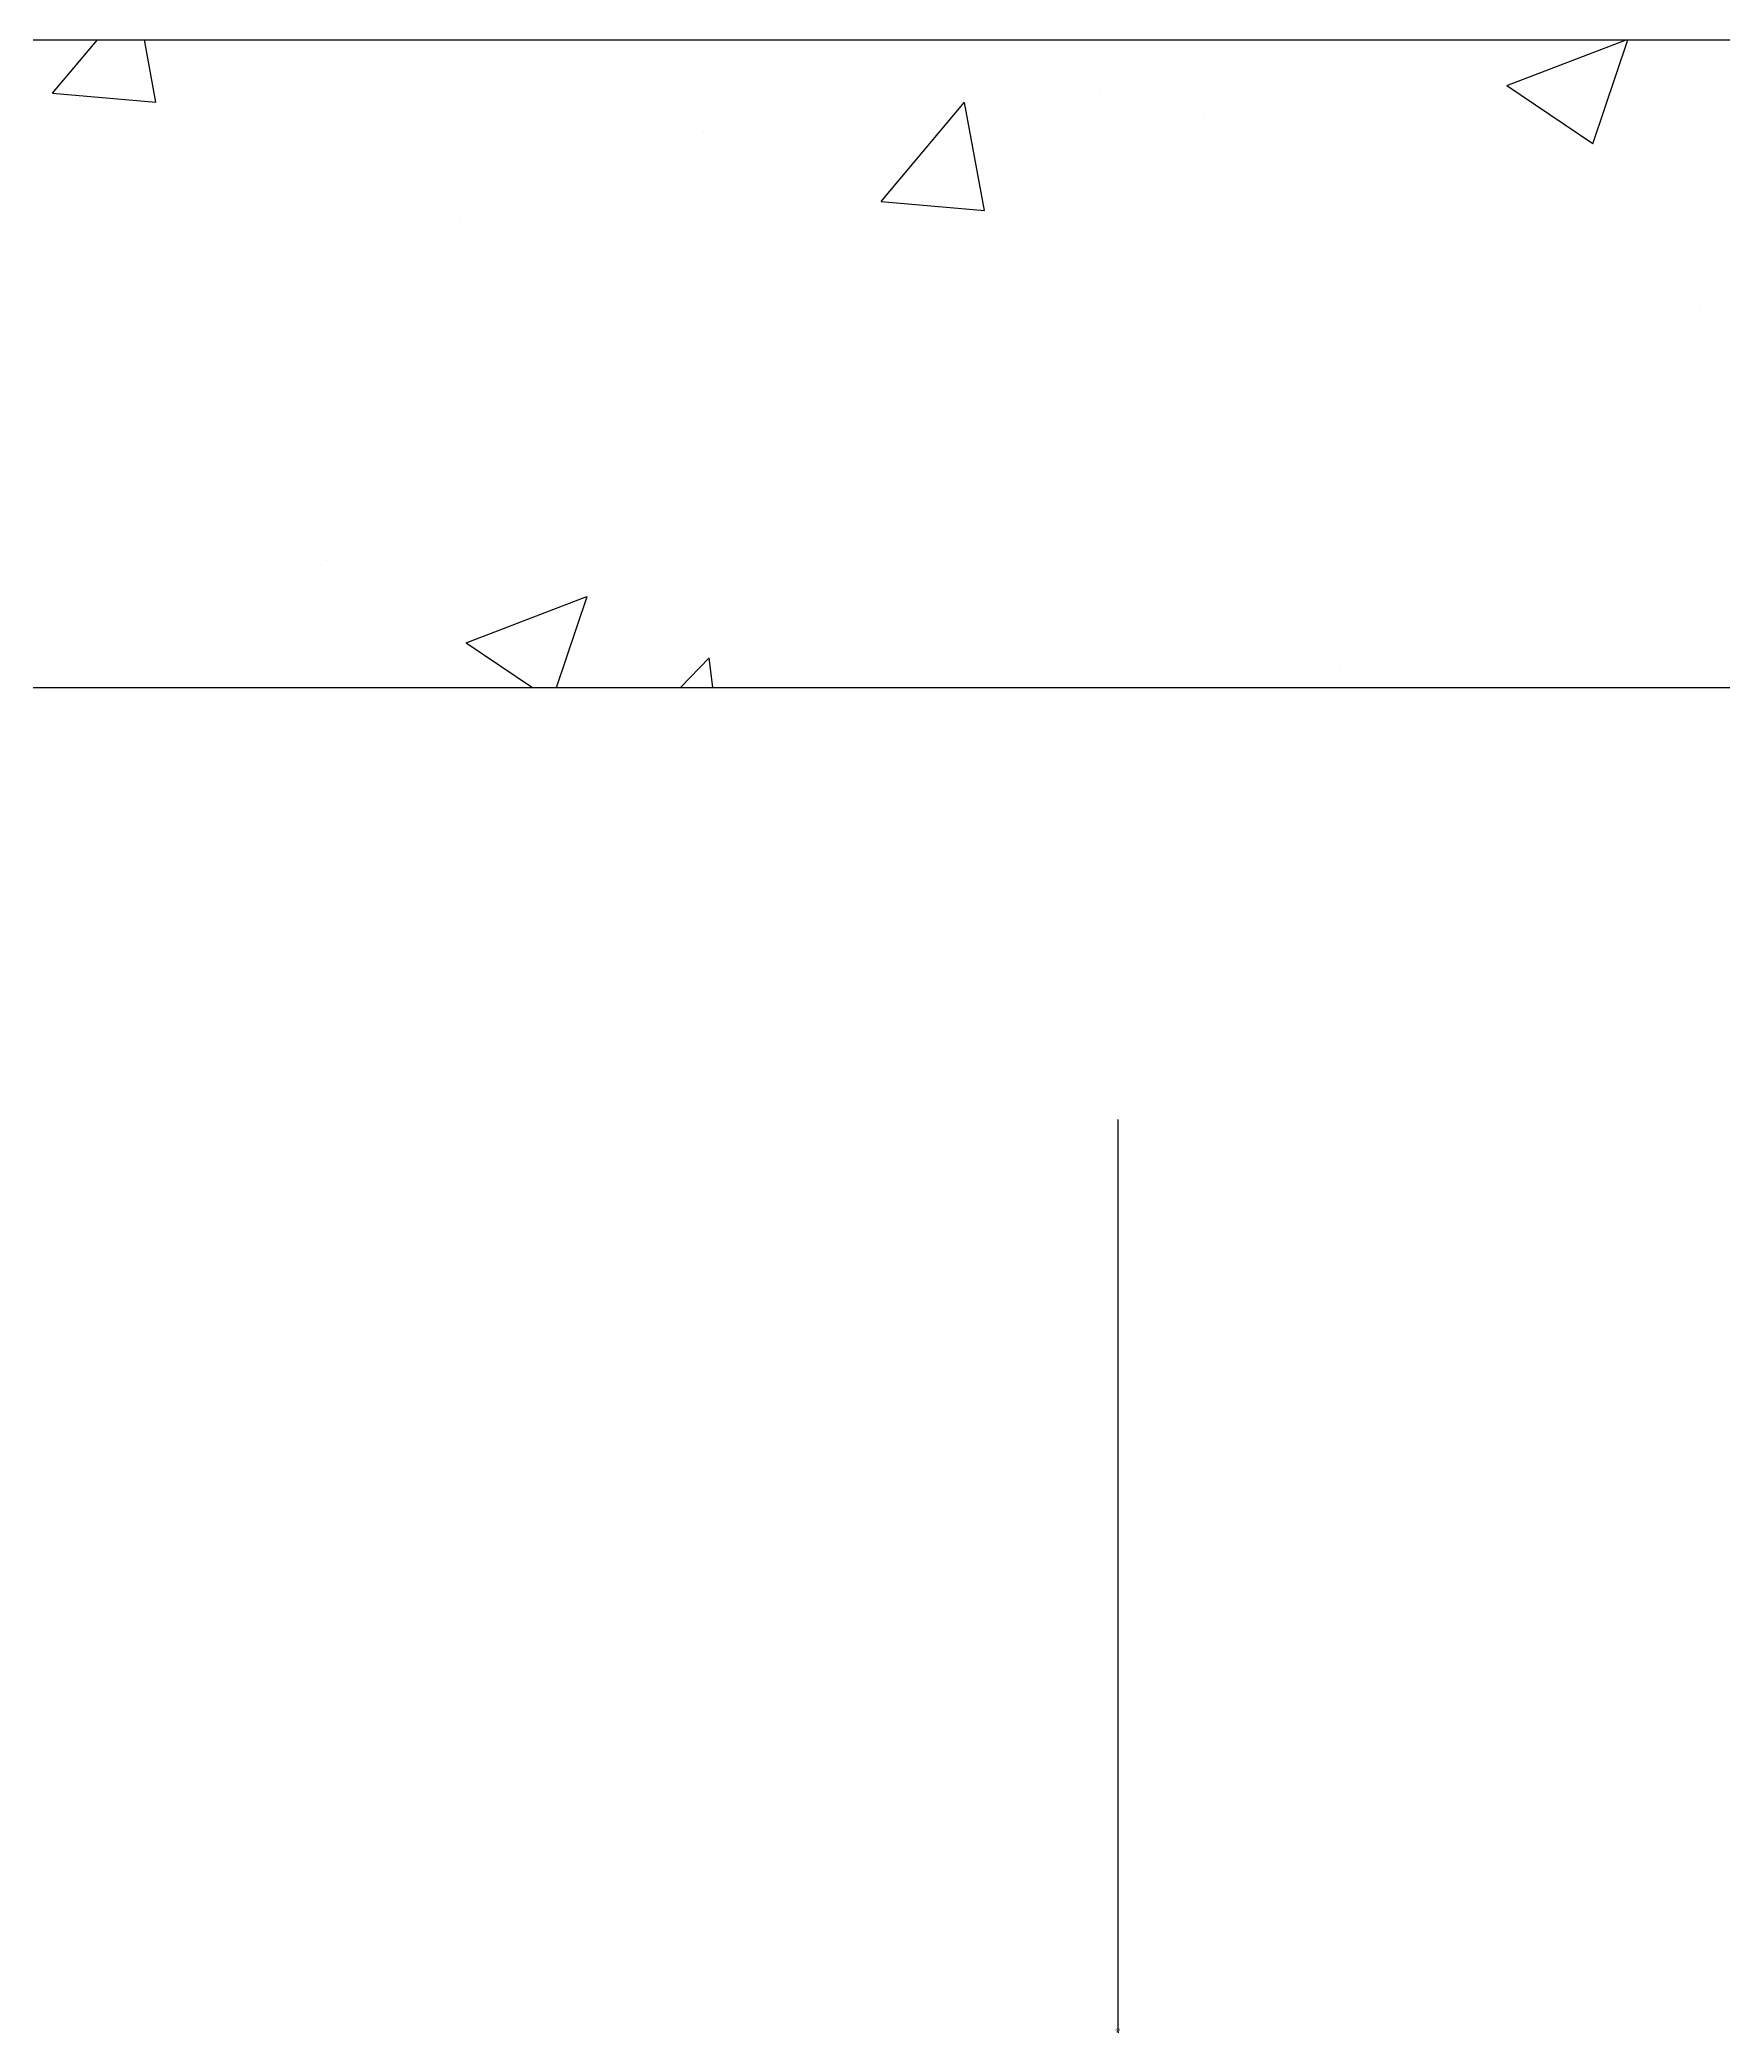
# Model space of a CAD drawing. Header units: metres. Extents: x 4568 to 182545, y -86951 to 35529.
# Drawn here: x 69447 to 70227, y -13733 to -12810 of the extents above; entities that cross this region are included whole.
import ezdxf

# ---------------------------------------------------------------- set-up
doc = ezdxf.new("R2010")
doc.units = ezdxf.units.M
doc.layers.add('BEAM', color=4, linetype='Continuous')
doc.layers.add('DIM', color=1, linetype='Continuous')
doc.dimstyles.get("Standard").update_dxf_attribs({"dimtxt": 2.5, "dimasz": 2.5, "dimexe": 1.25, "dimexo": 0.625, "dimtad": 1, "dimcen": 2.5, "dimazin": 3, "dimtfac": 1, "dimtmove": 0, "dimatfit": 3})

# ---------------------------------------------------------------- blocks, each defined once
blk = doc.blocks.new('_CLOSEDFILLED')
at = {"color": 0, "linetype": 'BYBLOCK'}
blk.add_solid([(-1, 0.2), (0, 0), (-1, -0.2)], dxfattribs=at)
blk = doc.blocks.new('*D107')
for p, q in [((69946.44, -13309.91), (69946.44, -13732.54)), ((69946.44, -13609.91), (69946.44, -13732.54)), ((69946.19, -13732.54), (69945.94, -13732.54)), ((69946.44, -13732.54), (69946.44, -13732.54)), ((69946.69, -13732.54), (69946.94, -13732.54))]:
    blk.add_line(p, q)
at = {"layer": 'Defpoints'}
for p in [(69946.44, -13309.91), (69946.44, -13609.91), (69946.44, -13732.54)]:
    blk.add_point(p, dxfattribs=at)
at = {"layer": 'DIM', "xscale": 0.25, "yscale": 0.25}
blk.add_blockref('_CLOSEDFILLED', (69946.44, -13732.54), dxfattribs=at)
at = {"layer": 'DIM', "xscale": 0.25, "yscale": 0.25, "rotation": 180}
blk.add_blockref('_CLOSEDFILLED', (69946.44, -13732.54), dxfattribs=at)
at = {"layer": 'DIM', "insert": (69946.44, -13731.415), "char_height": 1, "attachment_point": 5}
blk.add_mtext('250', dxfattribs=at)

msp = doc.modelspace()

# ---------------------------------------------------------------- linework, layer by layer
for p, q in [((69453.12, -12834.58), (69473.83, -12809.91)), ((69500.96, -12838.8), (69495.63, -12809.91)), ((70126.71, -12831.13), (70182, -12809.91)), ((70166.53, -12858), (70182.66, -12809.91)), ((69559.19, -12827.26), (69559.19, -12827.26)), ((70126.71, -12831.13), (70166.5, -12857.97)), ((69453.12, -12834.58), (69500.94, -12838.77)), ((69836.86, -12884.79), (69875.42, -12838.82)), ((69884.7, -12889), (69875.45, -12838.85)), ((69937.76, -12834.52), (69937.76, -12834.52)), ((69754.43, -12852.19), (69754.43, -12852.19)), ((69986.25, -12845.31), (69986.25, -12845.31)), ((69836.86, -12884.79), (69884.67, -12888.97)), ((69641.51, -12892.08), (69641.51, -12892.08)), ((69661.28, -12914.6), (69661.28, -12914.6)), ((70216.26, -12934.61), (70216.26, -12934.61)), ((69805.51, -12990.94), (69805.51, -12990.94)), ((69580.07, -13050.92), (69580.07, -13050.92)), ((69644.6, -13089.15), (69700.61, -13067.65)), ((69686.47, -13109.91), (69700.64, -13067.68)), ((69644.6, -13089.15), (69675.36, -13109.91)), ((69743.91, -13109.91), (69757.2, -13096.06)), ((69758.83, -13109.91), (69757.22, -13096.09)), ((70049.21, -13101.2), (70049.21, -13101.2))]:
    msp.add_line(p, q)
at = {"layer": 'BEAM'}
for p, q in [((68841.51, -12809.91), (70547.39, -12809.91)), ((68841.51, -13109.91), (70247.39, -13109.91))]:
    msp.add_line(p, q, dxfattribs=at)

# ---------------------------------------------------------------- dimensions: what is measured, and where the dimension line sits
at = {"layer": 'DIM'}
dim = msp.add_linear_dim(base=(69946.44, -13732.54), p1=(69946.44, -13609.91), p2=(69946.44, -13309.91), text='250', dimstyle='Standard', dxfattribs=at)
dim.commit()
dim.dimension.update_dxf_attribs({"geometry": '*D107', "text_midpoint": (69946.44, -13731.415)})

doc.saveas('drawing.dxf')
